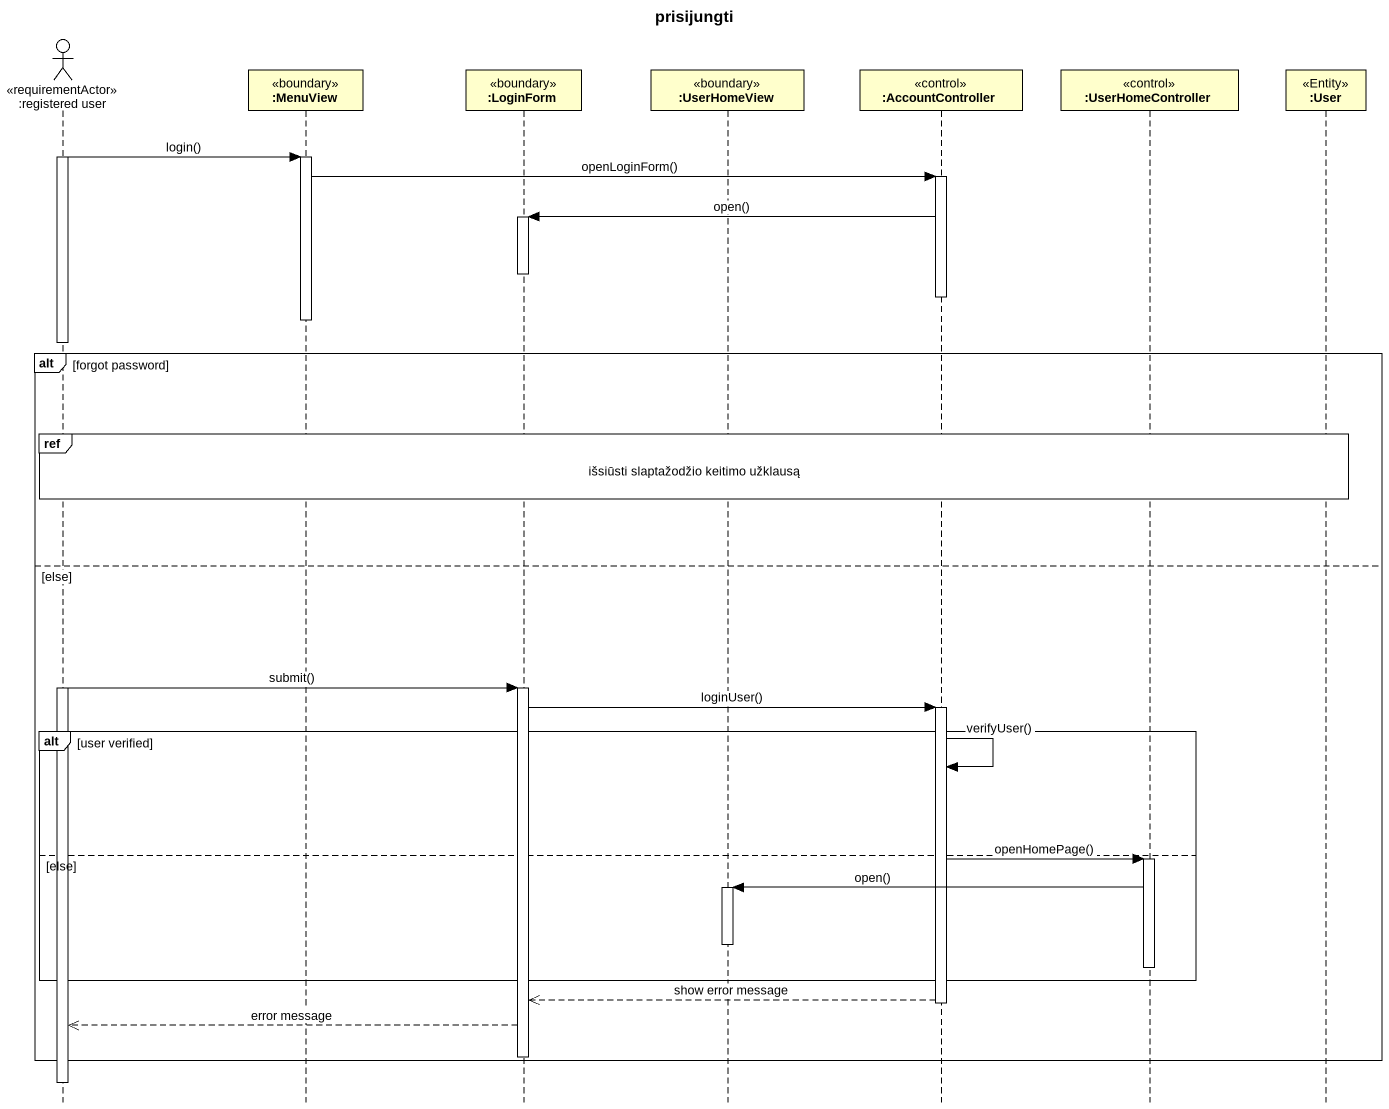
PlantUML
@startuml
title prisijungti
hide footbox
actor ":registered user" as registered_user <<requirementActor>>
participant ":MenuView" as MenuView <<boundary>>
participant ":LoginForm" as LoginForm <<boundary>>
participant ":UserHomeView" as UserHomeView <<boundary>>
participant ":AccountController" as AccountController <<control>>
participant ":UserHomeController" as UserHomeController <<control>>
participant ":User" as User <<Entity>>

activate registered_user
registered_user -> MenuView : login()
activate MenuView
MenuView -> AccountController : openLoginForm()
activate AccountController
AccountController -> LoginForm : open()
activate LoginForm
deactivate LoginForm
deactivate AccountController
deactivate MenuView
alt forgot password
  ref over registered_user, MenuView, LoginForm, UserHomeView, AccountController, UserHomeController, User : išsiūsti slaptažodžio keitimo užklausą
else else
  registered_user -> LoginForm : submit()
  activate LoginForm
  LoginForm -> AccountController : loginUser()
  activate AccountController
  alt user verified
    AccountController -> AccountController : verifyUser()
  else else
    AccountController -> UserHomeController : openHomePage()
    activate UserHomeController
    UserHomeController -> UserHomeView : open()
    activate UserHomeView
    deactivate UserHomeView
    deactivate UserHomeController
  end
  AccountController -->> LoginForm : show error message
  deactivate AccountController
  LoginForm -->> registered_user : error message
  deactivate LoginForm
end
deactivate registered_user
@enduml
